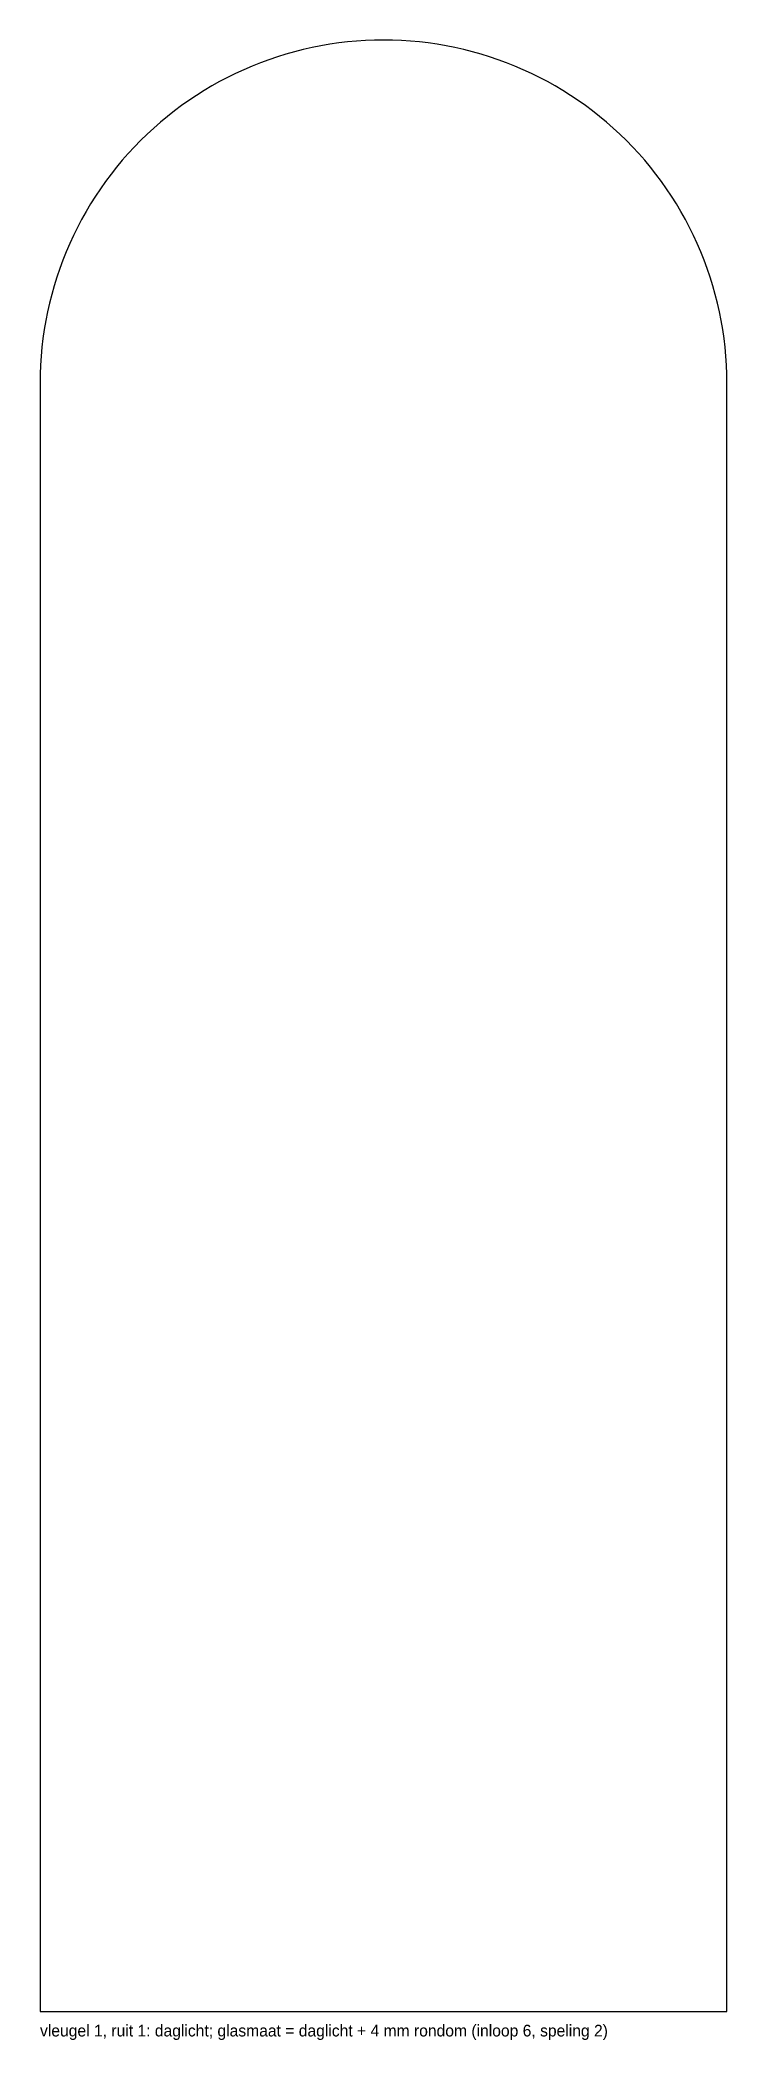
# Model space of a CAD drawing. Header units: millimetres. Extents: x 0 to 822, y -34 to 2361.
import ezdxf

# ---------------------------------------------------------------- set-up
doc = ezdxf.new("R2010")
doc.units = ezdxf.units.MM

msp = doc.modelspace()

# ---------------------------------------------------------------- linework, layer by layer
at = {"layer": 'DAGLICHT'}
for p, q in [((315.054, 2349.644), (304.6254, 2346.9955)), ((325.5483, 2352.0187), (315.054, 2349.644)), ((336.1012, 2354.1178), (325.5483, 2352.0187)), ((346.7054, 2355.9399), (336.1012, 2354.1178)), ((357.3537, 2357.4838), (346.7054, 2355.9399)), ((368.0388, 2358.7485), (357.3537, 2357.4838)), ((378.7533, 2359.733), (368.0388, 2358.7485)), ((389.4899, 2360.4367), (378.7533, 2359.733)), ((400.2413, 2360.8592), (389.4899, 2360.4367)), ((411, 2361), (400.2413, 2360.8592)), ((421.7587, 2360.8592), (411, 2361)), ((432.5101, 2360.4367), (421.7587, 2360.8592)), ((443.2467, 2359.733), (432.5101, 2360.4367)), ((453.9612, 2358.7485), (443.2467, 2359.733)), ((464.6463, 2357.4838), (453.9612, 2358.7485)), ((475.2946, 2355.9399), (464.6463, 2357.4838)), ((485.8988, 2354.1178), (475.2946, 2355.9399)), ((496.4517, 2352.0187), (485.8988, 2354.1178)), ((506.946, 2349.644), (496.4517, 2352.0187)), ((517.3746, 2346.9955), (506.946, 2349.644)), ((243.8312, 2325.4672), (234.0599, 2320.9626)), ((253.7171, 2329.7145), (243.8312, 2325.4672)), ((263.7108, 2333.7016), (253.7171, 2329.7145)), ((273.8054, 2337.4257), (263.7108, 2333.7016)), ((283.994, 2340.8842), (273.8054, 2337.4257)), ((294.2697, 2344.0749), (283.994, 2340.8842)), ((304.6254, 2346.9955), (294.2697, 2344.0749)), ((527.7303, 2344.0749), (517.3746, 2346.9955)), ((538.006, 2340.8842), (527.7303, 2344.0749)), ((548.1946, 2337.4257), (538.006, 2340.8842)), ((558.2892, 2333.7016), (548.1946, 2337.4257)), ((568.2829, 2329.7145), (558.2892, 2333.7016)), ((578.1688, 2325.4672), (568.2829, 2329.7145)), ((587.9401, 2320.9626), (578.1688, 2325.4672)), ((196.2531, 2300.4351), (187.1534, 2294.6936)), ((205.5, 2305.9364), (196.2531, 2300.4351)), ((214.8877, 2311.1938), (205.5, 2305.9364)), ((224.4099, 2316.2037), (214.8877, 2311.1938)), ((234.0599, 2320.9626), (224.4099, 2316.2037)), ((597.5901, 2316.2037), (587.9401, 2320.9626)), ((607.1123, 2311.1938), (597.5901, 2316.2037)), ((616.5, 2305.9364), (607.1123, 2311.1938)), ((625.7469, 2300.4351), (616.5, 2305.9364)), ((634.8466, 2294.6936), (625.7469, 2300.4351)), ((160.7991, 2276.0682), (152.3493, 2269.407)), ((169.4203, 2282.506), (160.7991, 2276.0682)), ((178.207, 2288.7159), (169.4203, 2282.506)), ((187.1534, 2294.6936), (178.207, 2288.7159)), ((643.793, 2288.7159), (634.8466, 2294.6936)), ((652.5797, 2282.506), (643.793, 2288.7159)), ((661.2009, 2276.0682), (652.5797, 2282.506)), ((669.6507, 2269.407), (661.2009, 2276.0682)), ((135.9873, 2255.4325), (128.0863, 2248.1289)), ((144.0769, 2262.5269), (135.9873, 2255.4325)), ((152.3493, 2269.407), (144.0769, 2262.5269)), ((677.9231, 2262.5269), (669.6507, 2269.407)), ((686.0127, 2255.4325), (677.9231, 2262.5269)), ((693.9137, 2248.1289), (686.0127, 2255.4325)), ((112.8711, 2232.9137), (105.5675, 2225.0127)), ((120.3791, 2240.6209), (112.8711, 2232.9137)), ((128.0863, 2248.1289), (120.3791, 2240.6209)), ((701.6209, 2240.6209), (693.9137, 2248.1289)), ((709.1289, 2232.9137), (701.6209, 2240.6209)), ((716.4325, 2225.0127), (709.1289, 2232.9137)), ((91.593, 2208.6507), (84.9318, 2200.2009)), ((98.4731, 2216.9231), (91.593, 2208.6507)), ((105.5675, 2225.0127), (98.4731, 2216.9231)), ((723.5269, 2216.9231), (716.4325, 2225.0127)), ((730.407, 2208.6507), (723.5269, 2216.9231)), ((737.0682, 2200.2009), (730.407, 2208.6507)), ((72.2841, 2182.793), (66.3064, 2173.8466)), ((78.494, 2191.5797), (72.2841, 2182.793)), ((84.9318, 2200.2009), (78.494, 2191.5797)), ((743.506, 2191.5797), (737.0682, 2200.2009)), ((749.7159, 2182.793), (743.506, 2191.5797)), ((755.6936, 2173.8466), (749.7159, 2182.793)), ((60.5649, 2164.7469), (55.0636, 2155.5)), ((66.3064, 2173.8466), (60.5649, 2164.7469)), ((761.4351, 2164.7469), (755.6936, 2173.8466)), ((766.9364, 2155.5), (761.4351, 2164.7469)), ((44.7963, 2136.5901), (40.0374, 2126.9401)), ((49.8062, 2146.1123), (44.7963, 2136.5901)), ((55.0636, 2155.5), (49.8062, 2146.1123)), ((772.1938, 2146.1123), (766.9364, 2155.5)), ((777.2037, 2136.5901), (772.1938, 2146.1123)), ((781.9626, 2126.9401), (777.2037, 2136.5901)), ((35.5328, 2117.1688), (31.2855, 2107.2829)), ((40.0374, 2126.9401), (35.5328, 2117.1688)), ((786.4672, 2117.1688), (781.9626, 2126.9401)), ((790.7145, 2107.2829), (786.4672, 2117.1688)), ((23.5743, 2087.1946), (20.1158, 2077.006)), ((27.2984, 2097.2892), (23.5743, 2087.1946)), ((31.2855, 2107.2829), (27.2984, 2097.2892)), ((794.7016, 2097.2892), (790.7145, 2107.2829)), ((798.4257, 2087.1946), (794.7016, 2097.2892)), ((801.8842, 2077.006), (798.4257, 2087.1946)), ((16.9251, 2066.7303), (14.0045, 2056.3746)), ((20.1158, 2077.006), (16.9251, 2066.7303)), ((805.0749, 2066.7303), (801.8842, 2077.006)), ((807.9955, 2056.3746), (805.0749, 2066.7303)), ((11.356, 2045.946), (8.9813, 2035.4517)), ((14.0045, 2056.3746), (11.356, 2045.946)), ((810.644, 2045.946), (807.9955, 2056.3746)), ((813.0187, 2035.4517), (810.644, 2045.946)), ((5.0601, 2014.2946), (3.5162, 2003.6463)), ((6.8822, 2024.8988), (5.0601, 2014.2946)), ((8.9813, 2035.4517), (6.8822, 2024.8988)), ((815.1178, 2024.8988), (813.0187, 2035.4517)), ((816.9399, 2014.2946), (815.1178, 2024.8988)), ((818.4838, 2003.6463), (816.9399, 2014.2946)), ((2.2515, 1992.9612), (1.267, 1982.2467)), ((3.5162, 2003.6463), (2.2515, 1992.9612)), ((819.7485, 1992.9612), (818.4838, 2003.6463)), ((820.733, 1982.2467), (819.7485, 1992.9612)), ((0.5633, 1971.5101), (0.1408, 1960.7587)), ((1.267, 1982.2467), (0.5633, 1971.5101)), ((821.4367, 1971.5101), (820.733, 1982.2467)), ((821.8592, 1960.7587), (821.4367, 1971.5101)), ((0.1408, 1960.7587), (0, 1950)), ((0, 1950), (0, 0)), ((822, 1950), (821.8592, 1960.7587)), ((822, 0), (822, 1950)), ((822, 1950), (822, 1950)), ((0, 0), (822, 0))]:
    msp.add_line(p, q, dxfattribs=at)

# ---------------------------------------------------------------- texts
at = {"layer": 'TEKST'}
msp.add_text('vleugel 1, ruit 1: daglicht; glasmaat = daglicht + 4 mm rondom (inloop 6, speling 2)', height=14, dxfattribs=at).set_placement((0, -30))

doc.saveas('drawing.dxf')
